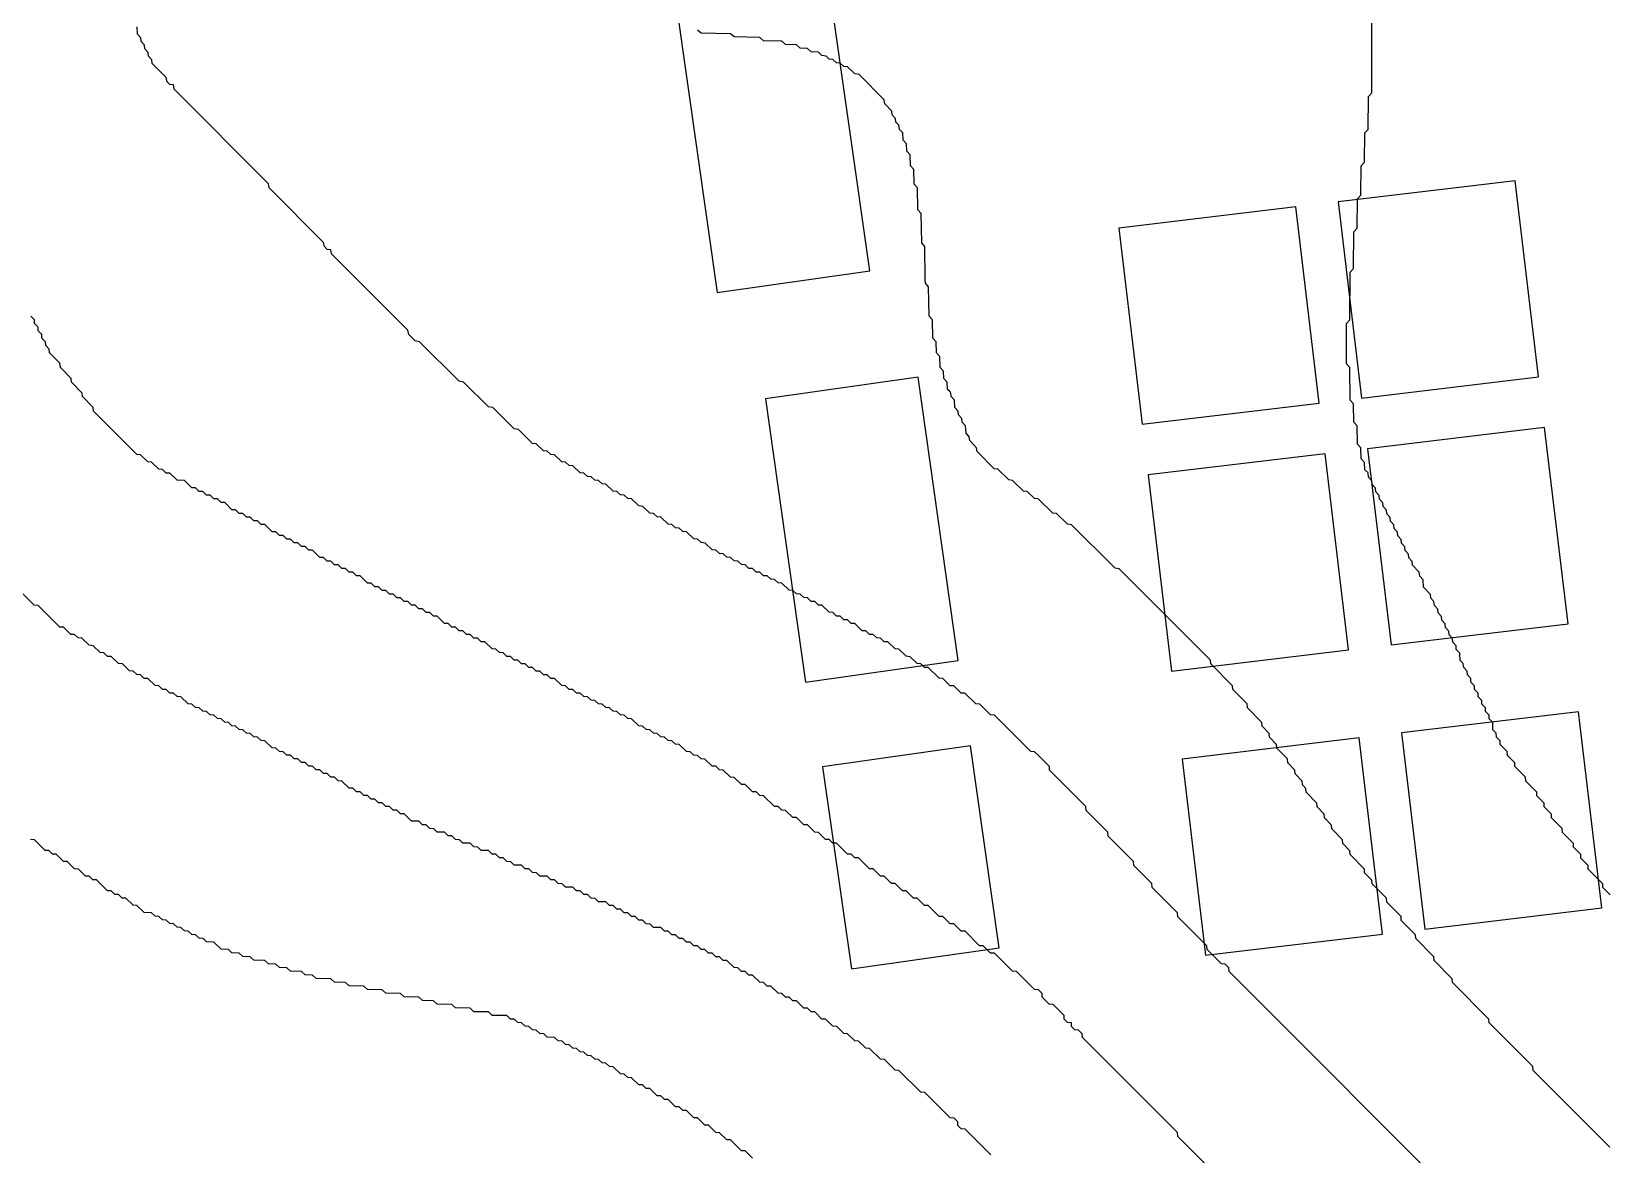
# Model space of a CAD drawing. Header units: millimetres. Extents: x 0 to 1200, y 0 to 1080.
# Drawn here: x 771.9 to 986.5, y 534.3 to 687.6 of the extents above; entities that cross this region are included whole.
import ezdxf

# ---------------------------------------------------------------- set-up
doc = ezdxf.new("R2010")
doc.units = ezdxf.units.MM
for name, color, linetype in [('BLDG_BOX_RASTER', 1, 'Continuous'), ('BLDG_FOOTPRINT_RASTER', 12, 'Continuous'), ('CONTOUR_54', 40, 'Continuous'), ('CONTOUR_55', 40, 'Continuous'), ('CONTOUR_56', 30, 'Continuous'), ('CONTOUR_57', 30, 'Continuous'), ('CONTOUR_58', 22, 'Continuous'), ('CONTOUR_59', 22, 'Continuous')]:
    doc.layers.add(name, color=color, linetype=linetype)

msp = doc.modelspace()

# ---------------------------------------------------------------- linework, layer by layer
at = {"layer": 'BLDG_BOX_RASTER'}
for points in [[(886.26, 654.95, 110.24), (880.77, 693.63, 109.62), (859.94, 690.68, 109.93), (865.43, 651.99, 110.86), (886.26, 654.95, 110.24)], [(974.33, 667.22, 107.04), (950.18, 664.34, 108.09), (953.37, 637.56, 107.94), (977.52, 640.44, 106.66), (974.33, 667.22, 107.04)], [(923.43, 633.99, 109.34), (947.58, 636.87, 108.24), (944.39, 663.65, 108.28), (920.24, 660.77, 109.09), (923.43, 633.99, 109.34)], [(898.34, 601.74, 111.74), (892.86, 640.43, 110.18), (872.03, 637.47, 111.07), (877.51, 598.79, 112.73), (898.34, 601.74, 111.74)], [(954.2, 630.64, 107.96), (957.39, 603.87, 108.52), (981.54, 606.75, 106.92), (978.35, 633.53, 106.62), (954.2, 630.64, 107.96)], [(948.41, 629.95, 108.29), (924.26, 627.07, 109.46), (927.45, 600.29, 110.32), (951.6, 603.18, 108.9), (948.41, 629.95, 108.29)], [(962.02, 565.06, 109.87), (986.17, 567.95, 108.13), (982.98, 594.72, 107.19), (958.83, 591.84, 108.87), (962.02, 565.06, 109.87)], [(953.04, 591.15, 109.27), (928.89, 588.27, 110.85), (932.08, 561.49, 112.06), (956.23, 564.37, 110.29), (953.04, 591.15, 109.27)], [(903.91, 562.5, 113.89), (900, 590.09, 112.34), (879.84, 587.23, 113.39), (883.76, 559.65, 115.22), (903.91, 562.5, 113.89)]]:
    msp.add_polyline3d(points, close=True, dxfattribs=at)
at = {"layer": 'BLDG_FOOTPRINT_RASTER'}
for points in [[(859.94, 690.68, 109.93), (865.43, 651.99, 110.86), (886.26, 654.95, 110.24), (880.77, 693.63, 109.62), (859.94, 690.68, 109.93)], [(950.18, 664.34, 108.09), (953.37, 637.56, 107.94), (977.52, 640.44, 106.66), (974.33, 667.22, 107.04), (950.18, 664.34, 108.09)], [(920.24, 660.77, 109.09), (923.43, 633.99, 109.34), (947.58, 636.87, 108.24), (944.39, 663.65, 108.28), (920.24, 660.77, 109.09)], [(872.03, 637.47, 111.07), (877.51, 598.79, 112.73), (898.34, 601.74, 111.74), (892.86, 640.43, 110.18), (872.03, 637.47, 111.07)], [(954.2, 630.64, 107.96), (957.39, 603.87, 108.52), (981.54, 606.75, 106.92), (978.35, 633.53, 106.62), (954.2, 630.64, 107.96)], [(924.26, 627.07, 109.46), (927.45, 600.29, 110.32), (951.6, 603.18, 108.9), (948.41, 629.95, 108.29), (924.26, 627.07, 109.46)], [(958.83, 591.84, 108.87), (962.02, 565.06, 109.87), (986.17, 567.95, 108.13), (982.98, 594.72, 107.19), (958.83, 591.84, 108.87)], [(928.89, 588.27, 110.85), (932.08, 561.49, 112.06), (956.23, 564.37, 110.29), (953.04, 591.15, 109.27), (928.89, 588.27, 110.85)], [(883.76, 559.65, 115.22), (903.91, 562.5, 113.89), (900, 590.09, 112.34), (879.84, 587.23, 113.39), (883.76, 559.65, 115.22)]]:
    msp.add_polyline3d(points, close=True, dxfattribs=at)
at = {"layer": 'CONTOUR_54'}
msp.add_polyline3d([(987.27, 569.75, 108), (986.29, 570.75, 108), (986.27, 571.25, 108), (984.29, 573.25, 108), (984.27, 573.75, 108), (983.29, 574.75, 108), (983.27, 575.25, 108), (982.29, 576.25, 108), (982.27, 576.75, 108), (980.79, 578.25, 108), (980.75, 578.78, 108), (979.29, 580.25, 108), (979.28, 580.75, 108), (978.29, 581.75, 108), (978.28, 582.25, 108), (977.29, 583.25, 108), (977.28, 583.75, 108), (975.8, 585.25, 108), (975.75, 585.79, 108), (974.3, 587.25, 108), (974.28, 587.75, 108), (973.3, 588.75, 108), (973.25, 589.29, 108), (972.3, 590.25, 108), (972.28, 590.75, 108), (971.8, 591.25, 108), (971.75, 591.8, 108), (971.3, 592.25, 108), (971.28, 593.25, 108), (970.79, 593.75, 108), (970.78, 594.25, 108), (970.3, 594.75, 108), (970.28, 595.25, 108), (969.8, 595.75, 108), (969.78, 596.25, 108), (969.3, 596.75, 108), (969.28, 597.25, 108), (968.8, 597.75, 108), (968.78, 598.25, 108), (968.3, 598.75, 108), (968.28, 599.25, 108), (967.8, 599.75, 108), (967.78, 600.25, 108), (967.3, 600.75, 108), (967.25, 601.3, 108), (966.8, 601.75, 108), (966.78, 602.75, 108), (966.29, 603.25, 108), (966.28, 603.75, 108), (965.8, 604.25, 108), (965.78, 604.75, 108), (965.3, 605.25, 108), (965.28, 605.75, 108), (964.8, 606.25, 108), (964.78, 606.75, 108), (964.3, 607.25, 108), (964.28, 607.75, 108), (963.8, 608.25, 108), (963.78, 608.75, 108), (963.3, 609.25, 108), (963.25, 609.8, 108), (962.8, 610.25, 108), (962.78, 610.75, 108), (961.81, 611.75, 108), (961.78, 612.75, 108), (961.3, 613.25, 108), (961.25, 613.79, 108), (960.31, 614.75, 108), (960.28, 615.25, 108), (959.81, 615.75, 108), (959.78, 616.25, 108), (959.31, 616.75, 108), (959.28, 617.25, 108), (958.81, 617.75, 108), (958.78, 618.25, 108), (958.31, 618.75, 108), (958.29, 619.25, 108), (957.81, 619.75, 108), (957.79, 620.25, 108), (957.31, 620.75, 108), (957.29, 621.25, 108), (956.81, 621.75, 108), (956.79, 622.25, 108), (956.31, 622.75, 108), (956.29, 623.25, 108), (955.81, 623.75, 108), (955.79, 624.25, 108), (955.32, 624.75, 108), (955.29, 625.25, 108), (954.82, 625.75, 108), (954.79, 626.25, 108), (954.32, 626.75, 108), (954.25, 627.33, 108), (953.83, 627.75, 108), (953.79, 628.75, 108), (953.33, 629.25, 108), (953.29, 630.75, 108), (952.83, 631.25, 108), (952.79, 633.75, 108), (952.33, 634.25, 108), (952.29, 636.75, 108), (951.83, 637.25, 108), (951.79, 641.75, 108), (951.33, 642.25, 108), (951.3, 646.75, 108), (951.33, 647.75, 108), (951.79, 648.25, 108), (951.83, 654.75, 108), (952.29, 655.25, 108), (952.33, 660.25, 108), (952.79, 660.75, 108), (952.83, 664.75, 108), (953.29, 665.25, 108), (953.33, 669.25, 108), (953.79, 669.75, 108), (953.83, 673.75, 108), (954.29, 674.25, 108), (954.33, 678.75, 108), (954.79, 679.25, 108), (954.79, 713.75, 108)], dxfattribs=at)
at = {"layer": 'CONTOUR_55'}
msp.add_polyline3d([(987.25, 535.28, 110), (976.79, 545.75, 110), (976.75, 546.28, 110), (970.79, 552.25, 110), (970.75, 552.78, 110), (965.79, 557.75, 110), (965.75, 558.28, 110), (963.29, 560.75, 110), (963.25, 561.28, 110), (960.79, 563.75, 110), (960.75, 564.28, 110), (958.79, 566.25, 110), (958.75, 566.78, 110), (956.8, 568.75, 110), (956.75, 569.28, 110), (954.8, 571.25, 110), (954.78, 571.75, 110), (953.79, 572.75, 110), (953.78, 573.25, 110), (951.8, 575.25, 110), (951.78, 575.75, 110), (950.8, 576.75, 110), (950.78, 577.25, 110), (949.3, 578.75, 110), (949.28, 579.25, 110), (948.3, 580.25, 110), (948.28, 580.75, 110), (947.3, 581.75, 110), (947.28, 582.25, 110), (945.8, 583.75, 110), (945.78, 584.25, 110), (945.29, 584.75, 110), (945.28, 585.25, 110), (944.3, 586.25, 110), (944.28, 586.75, 110), (943.3, 587.75, 110), (943.25, 588.29, 110), (941.8, 589.75, 110), (941.78, 590.25, 110), (940.8, 591.25, 110), (940.78, 591.75, 110), (939.8, 592.75, 110), (939.78, 593.25, 110), (937.8, 595.25, 110), (937.75, 595.79, 110), (935.8, 597.75, 110), (935.75, 598.29, 110), (932.8, 601.25, 110), (932.75, 601.79, 110), (920.3, 614.25, 110), (919.75, 614.32, 110), (913.81, 620.25, 110), (913.25, 620.33, 110), (911.75, 621.8, 110), (911.25, 621.84, 110), (909.25, 623.81, 110), (908.75, 623.85, 110), (907.75, 624.81, 110), (907.25, 624.86, 110), (905.75, 626.32, 110), (905.25, 626.38, 110), (903.75, 627.83, 110), (903.25, 627.9, 110), (900.92, 630.25, 110), (900.84, 630.75, 110), (899.92, 631.75, 110), (899.85, 632.25, 110), (899.41, 632.75, 110), (899.33, 633.75, 110), (898.88, 634.25, 110), (898.83, 634.75, 110), (898.38, 635.25, 110), (898.33, 635.75, 110), (897.89, 636.25, 110), (897.82, 637.25, 110), (897.38, 637.75, 110), (897.33, 638.25, 110), (897.25, 638.39, 110), (896.89, 638.75, 110), (896.82, 639.75, 110), (896.39, 640.25, 110), (896.32, 641.25, 110), (895.89, 641.75, 110), (895.82, 643.25, 110), (895.38, 643.75, 110), (895.32, 645.25, 110), (894.88, 645.75, 110), (894.81, 648.25, 110), (894.38, 648.75, 110), (894.3, 652.75, 110), (893.86, 653.25, 110), (893.83, 653.75, 110), (893.8, 658.25, 110), (893.35, 658.75, 110), (893.29, 662.75, 110), (892.84, 663.25, 110), (892.79, 666.25, 110), (892.33, 666.75, 110), (892.29, 668.75, 110), (891.83, 669.25, 110), (891.79, 670.75, 110), (891.32, 671.25, 110), (891.29, 672.25, 110), (890.82, 672.75, 110), (890.78, 673.75, 110), (890.31, 674.25, 110), (890.25, 674.81, 110), (889.81, 675.25, 110), (889.79, 675.75, 110), (889.31, 676.25, 110), (889.29, 676.75, 110), (888.31, 677.75, 110), (888.25, 678.3, 110), (884.8, 681.75, 110), (884.25, 681.81, 110), (883.25, 682.79, 110), (882.75, 682.81, 110), (882.25, 683.29, 110), (881.75, 683.31, 110), (881.25, 683.79, 110), (880.75, 683.82, 110), (880.32, 684.25, 110), (879.75, 684.31, 110), (879.25, 684.79, 110), (878.25, 684.82, 110), (877.75, 685.29, 110), (876.75, 685.32, 110), (876.25, 685.79, 110), (874.75, 685.83, 110), (874.25, 686.29, 110), (871.75, 686.34, 110), (871.25, 686.79, 110), (867.75, 686.86, 110), (867.25, 687.3, 110), (863.25, 687.37, 110), (862.75, 687.81, 110)], dxfattribs=at)
at = {"layer": 'CONTOUR_56'}
msp.add_polyline3d([(968.25, 526.27, 112), (935.29, 559.25, 112), (935.25, 559.78, 112), (934.75, 560.27, 112), (934.25, 560.29, 112), (932.29, 562.25, 112), (932.25, 562.78, 112), (928.29, 566.75, 112), (928.25, 567.28, 112), (924.79, 570.75, 112), (924.75, 571.28, 112), (922.29, 573.75, 112), (922.25, 574.28, 112), (918.79, 577.75, 112), (918.75, 578.28, 112), (915.79, 581.25, 112), (915.75, 581.78, 112), (910.79, 586.75, 112), (910.77, 587.25, 112), (909.28, 588.75, 112), (908.75, 589.27, 112), (908.25, 589.29, 112), (903.28, 594.25, 112), (902.75, 594.29, 112), (901.28, 595.75, 112), (900.75, 595.79, 112), (899.25, 597.27, 112), (898.75, 597.29, 112), (897.75, 598.28, 112), (897.25, 598.29, 112), (896.25, 599.28, 112), (895.75, 599.3, 112), (894.25, 600.77, 112), (893.75, 600.79, 112), (893.25, 601.28, 112), (892.75, 601.3, 112), (891.79, 602.25, 112), (891.25, 602.3, 112), (890.25, 603.28, 112), (889.75, 603.3, 112), (888.75, 604.28, 112), (888.25, 604.29, 112), (887.75, 604.78, 112), (887.25, 604.8, 112), (886.75, 605.28, 112), (886.25, 605.3, 112), (885.75, 605.78, 112), (885.25, 605.8, 112), (884.25, 606.78, 112), (883.75, 606.8, 112), (883.25, 607.28, 112), (882.75, 607.3, 112), (882.25, 607.78, 112), (881.75, 607.8, 112), (881.25, 608.28, 112), (880.75, 608.31, 112), (879.75, 609.28, 112), (879.25, 609.3, 112), (878.75, 609.78, 112), (878.25, 609.8, 112), (877.75, 610.28, 112), (877.25, 610.31, 112), (876.75, 610.79, 112), (876.25, 610.81, 112), (875.75, 611.29, 112), (875.25, 611.31, 112), (874.25, 612.28, 112), (873.75, 612.31, 112), (873.25, 612.79, 112), (872.75, 612.81, 112), (872.25, 613.29, 112), (871.75, 613.31, 112), (871.25, 613.79, 112), (870.75, 613.81, 112), (870.25, 614.29, 112), (869.75, 614.31, 112), (869.25, 614.79, 112), (868.75, 614.82, 112), (868.25, 615.29, 112), (867.75, 615.32, 112), (867.25, 615.79, 112), (866.75, 615.82, 112), (866.25, 616.29, 112), (865.75, 616.32, 112), (865.25, 616.8, 112), (864.75, 616.83, 112), (863.81, 617.75, 112), (863.25, 617.82, 112), (862.75, 618.3, 112), (862.25, 618.33, 112), (861.25, 619.29, 112), (860.75, 619.32, 112), (860.25, 619.8, 112), (859.75, 619.83, 112), (859.25, 620.3, 112), (858.75, 620.33, 112), (857.75, 621.3, 112), (857.25, 621.33, 112), (856.75, 621.8, 112), (856.25, 621.84, 112), (855.32, 622.75, 112), (854.75, 622.83, 112), (853.75, 623.8, 112), (853.25, 623.83, 112), (852.75, 624.3, 112), (852.25, 624.33, 112), (851.75, 624.8, 112), (851.25, 624.84, 112), (850.25, 625.8, 112), (849.75, 625.83, 112), (849.25, 626.3, 112), (848.75, 626.34, 112), (848.25, 626.8, 112), (847.75, 626.84, 112), (847.25, 627.31, 112), (846.75, 627.35, 112), (845.75, 628.3, 112), (845.25, 628.34, 112), (844.75, 628.81, 112), (844.25, 628.85, 112), (843.25, 629.81, 112), (842.75, 629.85, 112), (842.25, 630.31, 112), (841.75, 630.36, 112), (840.75, 631.31, 112), (840.25, 631.36, 112), (838.33, 633.25, 112), (837.75, 633.36, 112), (834.82, 636.25, 112), (834.25, 636.35, 112), (830.82, 639.75, 112), (830.25, 639.85, 112), (824.82, 645.25, 112), (824.25, 645.36, 112), (823.36, 646.25, 112), (823.25, 646.82, 112), (812.84, 657.25, 112), (812.75, 657.8, 112), (812.25, 657.86, 112), (811.86, 658.25, 112), (811.75, 658.82, 112), (804.34, 666.25, 112), (804.25, 666.81, 112), (791.36, 679.75, 112), (791.25, 680.32, 112), (790.75, 680.39, 112), (790.39, 680.75, 112), (790.25, 681.34, 112), (788.38, 683.25, 112), (788.33, 683.75, 112), (787.87, 684.25, 112), (787.82, 684.75, 112), (787.36, 685.25, 112), (787.32, 685.75, 112), (786.86, 686.25, 112), (786.82, 686.75, 112), (786.37, 687.25, 112), (786.31, 688.25, 112)], dxfattribs=at)
at = {"layer": 'CONTOUR_57'}
msp.add_polyline3d([(935.75, 529.27, 114), (928.29, 536.75, 114), (928.25, 537.28, 114), (915.29, 550.25, 114), (915.25, 550.77, 114), (914.75, 551.27, 114), (914.25, 551.29, 114), (913.79, 551.75, 114), (913.77, 552.25, 114), (913.25, 552.29, 114), (912.79, 552.75, 114), (912.77, 553.25, 114), (911.28, 554.75, 114), (910.75, 554.79, 114), (910.25, 555.29, 114), (909.79, 555.75, 114), (909.77, 556.25, 114), (909.27, 556.75, 114), (908.75, 556.79, 114), (906.28, 559.25, 114), (905.75, 559.29, 114), (903.28, 561.75, 114), (902.75, 561.79, 114), (901.75, 562.77, 114), (901.25, 562.79, 114), (899.28, 564.75, 114), (898.75, 564.79, 114), (897.75, 565.77, 114), (897.25, 565.79, 114), (896.25, 566.77, 114), (895.75, 566.79, 114), (894.25, 568.27, 114), (893.75, 568.29, 114), (892.75, 569.27, 114), (892.25, 569.29, 114), (891.25, 570.27, 114), (890.75, 570.29, 114), (889.75, 571.27, 114), (889.25, 571.29, 114), (888.25, 572.28, 114), (887.75, 572.29, 114), (886.75, 573.28, 114), (886.25, 573.29, 114), (884.75, 574.77, 114), (884.25, 574.79, 114), (883.75, 575.28, 114), (883.25, 575.3, 114), (881.75, 576.77, 114), (881.25, 576.79, 114), (880.75, 577.28, 114), (880.25, 577.3, 114), (879.29, 578.25, 114), (878.75, 578.29, 114), (877.75, 579.28, 114), (877.25, 579.29, 114), (876.25, 580.28, 114), (875.75, 580.29, 114), (874.75, 581.27, 114), (874.25, 581.29, 114), (873.75, 581.78, 114), (873.25, 581.8, 114), (871.75, 583.27, 114), (871.25, 583.29, 114), (870.75, 583.78, 114), (870.25, 583.8, 114), (869.25, 584.78, 114), (868.75, 584.79, 114), (867.75, 585.77, 114), (867.25, 585.79, 114), (866.25, 586.77, 114), (865.75, 586.79, 114), (865.25, 587.28, 114), (864.75, 587.29, 114), (863.75, 588.27, 114), (863.25, 588.29, 114), (862.75, 588.77, 114), (862.25, 588.79, 114), (861.75, 589.28, 114), (861.25, 589.29, 114), (860.25, 590.27, 114), (859.75, 590.29, 114), (859.25, 590.77, 114), (858.75, 590.79, 114), (858.25, 591.28, 114), (857.75, 591.29, 114), (857.25, 591.78, 114), (856.75, 591.79, 114), (856.25, 592.28, 114), (855.75, 592.29, 114), (855.25, 592.78, 114), (854.75, 592.8, 114), (853.75, 593.77, 114), (853.25, 593.79, 114), (852.75, 594.27, 114), (852.25, 594.29, 114), (851.75, 594.78, 114), (851.25, 594.79, 114), (850.75, 595.28, 114), (850.25, 595.29, 114), (849.75, 595.78, 114), (849.25, 595.79, 114), (848.75, 596.28, 114), (848.25, 596.29, 114), (847.75, 596.78, 114), (847.25, 596.79, 114), (846.75, 597.28, 114), (846.25, 597.29, 114), (845.75, 597.78, 114), (845.25, 597.79, 114), (844.75, 598.28, 114), (844.25, 598.3, 114), (843.25, 599.27, 114), (842.75, 599.29, 114), (842.25, 599.78, 114), (841.75, 599.79, 114), (841.25, 600.28, 114), (840.75, 600.29, 114), (840.25, 600.78, 114), (839.75, 600.79, 114), (839.25, 601.28, 114), (838.75, 601.29, 114), (838.25, 601.78, 114), (837.75, 601.79, 114), (837.25, 602.28, 114), (836.75, 602.29, 114), (836.25, 602.78, 114), (835.75, 602.8, 114), (835.25, 603.28, 114), (834.75, 603.3, 114), (833.75, 604.28, 114), (833.25, 604.29, 114), (832.75, 604.78, 114), (832.25, 604.79, 114), (831.75, 605.28, 114), (831.25, 605.29, 114), (830.75, 605.78, 114), (830.25, 605.8, 114), (829.75, 606.28, 114), (829.25, 606.3, 114), (828.75, 606.78, 114), (828.25, 606.8, 114), (827.25, 607.78, 114), (826.75, 607.79, 114), (826.25, 608.28, 114), (825.75, 608.29, 114), (825.25, 608.78, 114), (824.75, 608.8, 114), (824.25, 609.28, 114), (823.75, 609.3, 114), (823.25, 609.78, 114), (822.75, 609.8, 114), (822.25, 610.28, 114), (821.75, 610.3, 114), (821.25, 610.78, 114), (820.75, 610.8, 114), (820.25, 611.28, 114), (819.75, 611.3, 114), (819.25, 611.78, 114), (818.75, 611.8, 114), (818.25, 612.28, 114), (817.75, 612.3, 114), (816.75, 613.28, 114), (816.25, 613.3, 114), (815.75, 613.78, 114), (815.25, 613.8, 114), (814.75, 614.28, 114), (814.25, 614.3, 114), (813.75, 614.78, 114), (813.25, 614.8, 114), (812.75, 615.28, 114), (812.25, 615.3, 114), (811.75, 615.78, 114), (811.25, 615.81, 114), (810.25, 616.78, 114), (809.75, 616.8, 114), (809.25, 617.28, 114), (808.75, 617.3, 114), (808.25, 617.78, 114), (807.75, 617.8, 114), (807.25, 618.28, 114), (806.75, 618.3, 114), (806.25, 618.78, 114), (805.75, 618.81, 114), (805.25, 619.29, 114), (804.75, 619.31, 114), (803.75, 620.28, 114), (803.25, 620.3, 114), (802.75, 620.78, 114), (802.25, 620.81, 114), (801.75, 621.29, 114), (801.25, 621.31, 114), (800.75, 621.79, 114), (800.25, 621.81, 114), (799.75, 622.29, 114), (799.25, 622.32, 114), (798.25, 623.29, 114), (797.75, 623.31, 114), (797.25, 623.79, 114), (796.75, 623.81, 114), (796.25, 624.29, 114), (795.75, 624.31, 114), (795.25, 624.79, 114), (794.75, 624.82, 114), (794.25, 625.29, 114), (793.75, 625.32, 114), (792.75, 626.29, 114), (791.75, 626.33, 114), (790.75, 627.29, 114), (790.25, 627.32, 114), (789.75, 627.8, 114), (789.25, 627.83, 114), (788.25, 628.8, 114), (787.75, 628.83, 114), (786.75, 629.8, 114), (786.25, 629.84, 114), (780.34, 635.75, 114), (780.3, 636.25, 114), (778.83, 637.75, 114), (778.8, 638.25, 114), (777.33, 639.75, 114), (777.3, 640.25, 114), (775.83, 641.75, 114), (775.75, 642.31, 114), (774.34, 643.75, 114), (774.3, 644.25, 114), (773.83, 644.75, 114), (773.8, 645.25, 114), (773.32, 645.75, 114), (773.29, 646.25, 114), (772.82, 646.75, 114), (772.79, 647.25, 114), (772.32, 647.75, 114), (772.29, 648.25, 114), (771.82, 648.75, 114)], dxfattribs=at)
at = {"layer": 'CONTOUR_58'}
msp.add_polyline3d([(902.77, 534.25, 116), (902.25, 534.78, 116), (899.28, 537.75, 116), (898.75, 537.79, 116), (898.29, 538.25, 116), (898.27, 538.75, 116), (897.77, 539.25, 116), (897.25, 539.28, 116), (893.77, 542.75, 116), (893.25, 542.78, 116), (890.25, 545.77, 116), (889.75, 545.78, 116), (888.28, 547.25, 116), (887.75, 547.28, 116), (886.25, 548.77, 116), (885.75, 548.78, 116), (884.75, 549.77, 116), (884.25, 549.78, 116), (883.25, 550.77, 116), (882.75, 550.78, 116), (881.78, 551.75, 116), (881.25, 551.78, 116), (880.25, 552.77, 116), (879.75, 552.78, 116), (878.75, 553.77, 116), (878.25, 553.78, 116), (877.75, 554.27, 116), (877.25, 554.28, 116), (876.25, 555.27, 116), (875.75, 555.28, 116), (875.25, 555.77, 116), (874.75, 555.78, 116), (874.25, 556.27, 116), (873.75, 556.29, 116), (872.78, 557.25, 116), (872.25, 557.28, 116), (871.75, 557.77, 116), (871.25, 557.79, 116), (870.25, 558.77, 116), (869.75, 558.78, 116), (869.25, 559.27, 116), (868.75, 559.28, 116), (868.25, 559.77, 116), (867.75, 559.79, 116), (866.75, 560.77, 116), (866.25, 560.78, 116), (865.75, 561.27, 116), (865.25, 561.28, 116), (864.75, 561.77, 116), (864.25, 561.78, 116), (863.75, 562.27, 116), (863.25, 562.28, 116), (862.75, 562.77, 116), (862.25, 562.78, 116), (861.75, 563.27, 116), (861.25, 563.28, 116), (860.75, 563.77, 116), (860.25, 563.78, 116), (859.75, 564.27, 116), (859.25, 564.28, 116), (858.78, 564.75, 116), (858.25, 564.78, 116), (857.75, 565.27, 116), (856.75, 565.29, 116), (856.29, 565.75, 116), (855.75, 565.79, 116), (855.25, 566.27, 116), (854.75, 566.29, 116), (854.25, 566.77, 116), (853.75, 566.79, 116), (853.25, 567.27, 116), (852.75, 567.29, 116), (852.25, 567.77, 116), (851.75, 567.79, 116), (851.25, 568.27, 116), (850.75, 568.28, 116), (850.25, 568.77, 116), (849.25, 568.79, 116), (848.79, 569.25, 116), (848.25, 569.29, 116), (847.75, 569.77, 116), (847.25, 569.79, 116), (846.75, 570.27, 116), (846.25, 570.29, 116), (845.75, 570.77, 116), (844.75, 570.79, 116), (844.29, 571.25, 116), (843.75, 571.29, 116), (843.25, 571.77, 116), (842.75, 571.79, 116), (842.25, 572.27, 116), (841.25, 572.29, 116), (840.79, 572.75, 116), (840.25, 572.79, 116), (839.75, 573.27, 116), (839.25, 573.29, 116), (838.75, 573.77, 116), (837.75, 573.79, 116), (837.29, 574.25, 116), (836.75, 574.29, 116), (836.25, 574.77, 116), (835.75, 574.79, 116), (835.25, 575.27, 116), (834.75, 575.29, 116), (834.25, 575.77, 116), (833.25, 575.79, 116), (832.79, 576.25, 116), (832.25, 576.29, 116), (831.75, 576.77, 116), (830.75, 576.8, 116), (830.3, 577.25, 116), (829.75, 577.29, 116), (829.25, 577.78, 116), (828.75, 577.79, 116), (828.25, 578.27, 116), (827.25, 578.3, 116), (826.8, 578.75, 116), (826.25, 578.79, 116), (825.75, 579.28, 116), (825.25, 579.29, 116), (824.75, 579.77, 116), (823.75, 579.8, 116), (822.75, 580.78, 116), (822.25, 580.79, 116), (821.75, 581.28, 116), (821.25, 581.29, 116), (820.75, 581.78, 116), (820.25, 581.79, 116), (819.75, 582.28, 116), (819.25, 582.29, 116), (818.75, 582.78, 116), (818.25, 582.79, 116), (817.75, 583.28, 116), (817.25, 583.29, 116), (816.75, 583.78, 116), (816.25, 583.79, 116), (815.75, 584.28, 116), (815.25, 584.3, 116), (814.25, 585.27, 116), (813.75, 585.29, 116), (813.25, 585.78, 116), (812.75, 585.79, 116), (812.25, 586.28, 116), (811.75, 586.29, 116), (811.25, 586.78, 116), (810.75, 586.79, 116), (810.25, 587.28, 116), (809.75, 587.29, 116), (809.25, 587.78, 116), (808.75, 587.79, 116), (808.25, 588.28, 116), (807.75, 588.29, 116), (807.25, 588.78, 116), (806.75, 588.79, 116), (806.25, 589.28, 116), (805.75, 589.29, 116), (805.25, 589.78, 116), (804.75, 589.8, 116), (803.75, 590.77, 116), (803.25, 590.79, 116), (802.75, 591.28, 116), (802.25, 591.29, 116), (801.75, 591.78, 116), (801.25, 591.79, 116), (800.75, 592.28, 116), (800.25, 592.29, 116), (799.75, 592.78, 116), (799.25, 592.79, 116), (798.75, 593.28, 116), (798.25, 593.29, 116), (797.75, 593.78, 116), (797.25, 593.79, 116), (796.75, 594.28, 116), (796.25, 594.29, 116), (795.75, 594.78, 116), (795.25, 594.79, 116), (794.75, 595.28, 116), (794.25, 595.29, 116), (793.75, 595.78, 116), (793.25, 595.8, 116), (792.25, 596.78, 116), (791.75, 596.79, 116), (791.25, 597.28, 116), (790.75, 597.29, 116), (790.25, 597.78, 116), (789.75, 597.79, 116), (789.25, 598.28, 116), (788.75, 598.3, 116), (787.75, 599.28, 116), (787.25, 599.29, 116), (786.75, 599.78, 116), (786.25, 599.8, 116), (785.75, 600.28, 116), (785.25, 600.3, 116), (784.29, 601.25, 116), (783.75, 601.3, 116), (782.75, 602.28, 116), (782.25, 602.29, 116), (781.75, 602.78, 116), (781.25, 602.8, 116), (780.29, 603.75, 116), (779.75, 603.8, 116), (778.75, 604.78, 116), (778.25, 604.8, 116), (777.75, 605.28, 116), (777.25, 605.3, 116), (776.25, 606.28, 116), (775.75, 606.3, 116), (772.79, 609.25, 116), (772.25, 609.3, 116), (764.29, 617.25, 116)], dxfattribs=at)
at = {"layer": 'CONTOUR_59'}
msp.add_polyline3d([(870.25, 533.78, 118), (869.25, 534.77, 118), (868.75, 534.79, 118), (867.25, 536.27, 118), (866.75, 536.28, 118), (865.78, 537.25, 118), (865.25, 537.28, 118), (864.25, 538.27, 118), (863.75, 538.28, 118), (862.75, 539.27, 118), (862.25, 539.28, 118), (861.25, 540.27, 118), (860.75, 540.28, 118), (860.25, 540.77, 118), (859.75, 540.78, 118), (858.75, 541.77, 118), (858.25, 541.78, 118), (857.75, 542.27, 118), (857.25, 542.28, 118), (856.25, 543.27, 118), (855.75, 543.28, 118), (855.25, 543.77, 118), (854.75, 543.78, 118), (853.75, 544.77, 118), (853.25, 544.78, 118), (852.75, 545.27, 118), (852.25, 545.28, 118), (851.25, 546.27, 118), (850.75, 546.28, 118), (850.25, 546.77, 118), (849.75, 546.78, 118), (849.25, 547.27, 118), (848.75, 547.28, 118), (848.25, 547.77, 118), (847.75, 547.78, 118), (847.25, 548.27, 118), (846.75, 548.28, 118), (846.25, 548.77, 118), (845.75, 548.78, 118), (845.25, 549.27, 118), (844.75, 549.28, 118), (844.28, 549.75, 118), (843.75, 549.78, 118), (843.25, 550.27, 118), (842.25, 550.28, 118), (841.78, 550.75, 118), (841.25, 550.78, 118), (840.75, 551.27, 118), (840.25, 551.28, 118), (839.75, 551.77, 118), (839.25, 551.78, 118), (838.75, 552.27, 118), (838.25, 552.28, 118), (837.75, 552.77, 118), (837.25, 552.78, 118), (836.75, 553.26, 118), (834.75, 553.28, 118), (834.25, 553.77, 118), (832.25, 553.78, 118), (831.75, 554.27, 118), (829.75, 554.29, 118), (829.25, 554.77, 118), (827.25, 554.79, 118), (826.75, 555.27, 118), (825.25, 555.29, 118), (824.75, 555.77, 118), (822.75, 555.79, 118), (822.25, 556.27, 118), (820.25, 556.29, 118), (819.75, 556.77, 118), (817.75, 556.79, 118), (817.25, 557.27, 118), (815.25, 557.29, 118), (814.75, 557.77, 118), (813.25, 557.79, 118), (812.75, 558.27, 118), (810.75, 558.3, 118), (810.25, 558.77, 118), (809.25, 558.8, 118), (808.75, 559.27, 118), (807.25, 559.3, 118), (806.75, 559.78, 118), (805.75, 559.8, 118), (805.25, 560.27, 118), (804.25, 560.3, 118), (803.75, 560.77, 118), (802.25, 560.8, 118), (801.75, 561.28, 118), (800.75, 561.3, 118), (800.25, 561.78, 118), (799.25, 561.8, 118), (798.75, 562.28, 118), (797.75, 562.31, 118), (796.75, 563.28, 118), (795.75, 563.3, 118), (795.3, 563.75, 118), (794.75, 563.8, 118), (794.25, 564.28, 118), (793.75, 564.3, 118), (793.25, 564.78, 118), (792.75, 564.8, 118), (792.25, 565.28, 118), (791.75, 565.3, 118), (791.25, 565.78, 118), (790.75, 565.8, 118), (790.25, 566.28, 118), (789.75, 566.3, 118), (789.25, 566.78, 118), (788.75, 566.8, 118), (788.25, 567.28, 118), (787.25, 567.31, 118), (786.25, 568.28, 118), (785.75, 568.3, 118), (784.75, 569.28, 118), (784.25, 569.3, 118), (783.75, 569.78, 118), (783.25, 569.8, 118), (782.75, 570.28, 118), (782.25, 570.3, 118), (780.75, 571.78, 118), (780.25, 571.8, 118), (779.75, 572.28, 118), (779.25, 572.3, 118), (778.29, 573.25, 118), (777.75, 573.3, 118), (776.75, 574.28, 118), (776.25, 574.3, 118), (775.25, 575.28, 118), (774.75, 575.3, 118), (774.25, 575.78, 118), (773.75, 575.8, 118), (772.29, 577.25, 118), (771.75, 577.3, 118)], dxfattribs=at)

doc.saveas('drawing.dxf')
